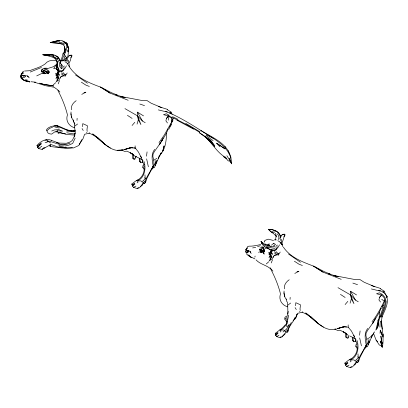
<?xml version="1.0" encoding="UTF-8"?>
<svg xmlns="http://www.w3.org/2000/svg" width="408" height="408" viewBox="0 0 408 408"><rect width="100%" height="100%" fill="white"/><g stroke="black" fill="none" stroke-linecap="round" stroke-linejoin="round"><path stroke-width="0.61" d="M168.657 120.181L168.657 115.974L166.515 118.274L165.913 120.86L167.469 122.976M381.046 321.178C382.245 329.965 384.203 338.961 382.235 347.764L381.46 343.439L381.465 339.441L380.878 336.024L381.98 346.438L380.639 345.336L379.348 345.046L376.115 340.109L373.514 333.392M259.83 250.481L259.84 249.059L260.258 250.354L260.59 250.058L260.559 250.94M270.275 255.082L270.264 256.336L270.086 255.173M57.237 76.021L57.222 77.28L57.049 76.118M64.423 51.77C64.627 49.434 65.372 46.991 63.612 44.962L59.67 43.427L50.235 42.585L59.104 40.316L62.562 40.815L67.034 43.289L68.809 48.904L67.264 61.394M261.248 251.216L260.651 250.823L261.176 251.665L260.753 249.834L261.217 249.426L261.069 250.476L261.355 250.813L261.584 249.767L262.41 250.639L264.119 254.006L262.41 250.639M270.173 257.03L270.188 256.091M57.13 77.969L57.145 77.03M132.478 153.714L132.467 158.054L134.201 159.176L134.859 159.125L135.986 156.687M345.505 333.407L345.275 336.432L346.224 337.691L347.902 338.181L349.029 335.748M57.023 61.43L56.783 69.222L58.186 70.676M159.003 142.642L164.353 134.91L171.472 122.369L171.589 117.953M378.741 320.642L378.624 325.385L376.599 329.281C378.818 321.774 380.261 314.017 383.642 306.841M20.956 75.082L21.481 73.761L21.032 75.47L21.226 76.857L22.756 77.688L24.684 77.275L25.22 76.546L25.245 75.506L22.098 75.23L21.481 73.761L23.174 72.512M283.912 236.671L285.029 234.881L284.315 234.156L282.688 234.437L281.102 235.513L281.066 236.732L280.342 237.757M68.029 57.676L68.065 56.452L69.651 55.376L71.278 55.1L71.987 55.82L70.875 57.61M282.999 331.99C285.824 330.159 288.206 327.502 289.333 324.284L287.191 326.645L286.549 326.227L286.88 319.53M287.191 321.805L286.192 321.167L284.83 319.148L284.891 317.378L286.375 316.195M144.187 167.606C144.656 173.313 141.459 178.209 136.629 180.826M357.23 346.667C357.694 352.374 354.491 357.265 349.666 359.887M260.233 251.915L260.513 252.144L260.544 251.384M41.412 143.876L37.648 147.13L37.735 145.508L41.346 142.948L37.648 147.13L38.5 148.583L42.085 149.379L49.975 144.978L50.337 144.289L58.191 147.084L66.259 147.579L59.058 146.069M142.632 182.294L144.636 183.467L145.585 182.401L145.651 181.126M355.674 361.35L357.673 362.528L358.622 361.457L358.688 360.188M245.789 252.006L245.973 249.416L247.243 247.87M295.627 305.73L295.81 302.695L300.472 304.817L300.018 308.912L300.222 310.508M82.584 126.674L82.773 123.639L87.434 125.756L86.975 129.851L87.184 131.453M246.988 252.955L248.12 252.45L248.569 250.706L246.412 250.624L245.973 249.416L247.595 251.292L246.988 252.955L246.09 252.419L245.876 251.155M77 120.334L77.132 118.294M290.042 299.39L290.175 297.356M379.909 327.196L380.317 321.224M60.818 77.26L58.91 79.876L56.11 81.901L58.42 78.234L57.339 72.328L59.078 72.277L58.752 70.936L57.059 69.584L56.646 68.763L57.309 62.348M231.509 163.827L229.551 158.595L231.509 163.827C231.984 149.848 217.388 140.689 206.785 134.293M273.855 256.321L271.947 258.937L269.147 260.962L271.463 257.295L270.382 251.389L272.121 251.333L271.794 249.992L272.86 250.41L274.666 250.124L276.445 248.9M380.052 333.361L380.276 330.154L382.515 336.166L380.276 330.154M377.92 325.528L378.318 320.178L379.715 316.18M68.462 60.221L68.35 62.434L69.273 64.459M281.505 239.282L281.387 241.49L282.31 243.52M368.404 343.765L367.634 346.545L366.68 346.958L365.231 346.361M155.361 164.71L154.591 167.484L153.637 167.897L152.189 167.3M383.143 337.13L383.423 333.938M139.929 161.823L139.811 158.37L139.929 161.823L142.458 162.619L142.55 161.16M285.212 331.311L287.018 332.413L287.951 331.337L288.063 330.082M352.966 340.884L352.849 337.431L352.966 340.884L355.276 341.726L355.424 341.338M169.988 113.745L170.121 112.307L171.171 112.149L172.1 114.373M383.071 292.327L383.158 291.363L384.209 291.205L385.371 293.99L387.309 296.795L386.519 297.565M379.103 317.572L379.695 312.069M287.941 313.895L287.742 306.576M28.014 80.952L29.901 81.931L23.542 79.861L21.252 78.433L20.4 76.724L21.032 75.47L21.282 77.637L21.226 76.857M261.768 249.237L260.748 248.926L261.712 248.477L262.849 248.773L263.451 249.436L262.675 250.639L263.456 252.578L264.053 250.9L263.93 248.839L262.609 247.003L261.273 246.998M166.653 133.013C166.158 140.775 165.776 148.772 160.191 154.816M68.335 51.515L68.559 49.715M357.673 362.528C358.887 356.046 363.615 350.86 366.2 344.933C365.267 339.497 363.788 333.081 367.751 328.445M146.523 156.172L147.069 151.883M144.636 183.467C145.85 176.99 150.572 171.799 153.163 165.872C152.225 160.441 150.746 154.025 154.709 149.384M359.56 335.228L360.106 330.944M287.018 332.413L287.339 330.592L291.276 322.412M142.239 162.67L142.933 160.441M382.515 343.888L382.78 342.042M355.276 341.726L355.97 339.502M57.12 80.391L57.304 75.036M270.157 259.447L270.269 254.597L269.03 252.215L269.086 253.98L270.473 255.214M74.424 137.057L75.062 133.079M133.023 147.818L131.366 147.711L124.476 149.512L130.657 147.711L135.191 148.119L135.114 145.829M346.611 326.915L344.403 326.767L337.518 328.573L343.694 326.767L348.228 327.18L348.157 324.885M48.256 73.817L47.884 73.669L48.215 71.696L47.838 70.508C46.553 69.442 44.656 69.544 43.228 70.278L45.191 70.426L43.228 71.206L43.763 72.41L44.447 72.461M275.731 238.44L275.986 236.977M382.174 316.424L381.47 320.484L382.276 329.047M63.408 69.839L61.623 71.063L61.149 72.191L63.556 70.288L64.153 67.544M275.16 246.728C269.999 247.187 264.614 245.315 261.064 241.444C262.681 247.523 269.132 249.594 274.666 250.124L274.186 251.251L276.599 249.349L277.195 246.605M58.512 72.185L58.752 70.936L59.823 71.354L61.623 71.063L60.328 70.819L58.619 69.544L56.783 69.222L56.646 68.763M271.555 251.241L271.794 249.992L272.605 251.002L272.86 250.41M288.247 311.411L286.977 316.516L287.038 319.469M133.186 158.63L133.855 155.53L132.814 154.693M346.224 337.691L346.892 334.591L345.856 333.754M168.111 128.785C166.449 134.635 162.328 139.526 159.35 144.779L162.593 139.449L161.716 141.051L163.2 137.858M288.655 315.068L287.441 321.269L287.512 323.524M381.036 308.392L379.277 312.467L372.392 323.835L375.748 317.985M75.302 131.881L74.434 135.981L72.384 140.347L70.543 141.816L66.422 143.29L59.185 143.091M63.786 53.525L64.439 50.546L65.581 48.894M254.878 257.111L255.107 256.061M380.486 317.067L384.254 307.3L385.387 301.64L384.05 297.58L381.679 295.04L379.552 297.33L378.95 299.916L380.511 302.037M50.077 146.477L50.363 145.289L49.975 144.978L50.077 146.477C57.446 147.273 64.943 148.961 72.415 147.676M57.431 76.153L56.044 74.919L55.988 73.154L57.227 75.536M348.075 336.763L347.902 338.181M375.845 330.108L378.318 320.178M279.852 238.966L280.291 237.16C279.648 231.514 273.457 229.072 268.413 229.281C270.407 232.325 274.487 233.152 276.073 236.487M135.191 148.119L134.125 147.89M273.054 256.688L274.533 255.275L278.567 253.291L278.001 255.53L280.225 252.057M67.264 51.949L67.774 49.929M60.012 77.632L61.491 76.214L65.53 74.231L64.959 76.469L67.182 72.996M348.228 327.18L351.421 331.015L354.414 336.743M280.306 240.455L280.602 239.338M62.995 53.703L61.022 61.057L63.526 60.272L66.733 61.088L66.494 57.701L64.199 54.453L62.995 53.703L64.25 52.489L65.203 50.352L64.464 52.79M155.208 165.796L158.309 158.681L159.044 156.045M368.251 344.857L371.351 337.737L372.081 335.106M137.062 124.108L138.312 119.83L137.578 115.903L137.471 112.149L143.524 115.882M287.951 331.337C288.66 325.941 293.342 322.539 294.923 317.597M350.1 303.17L351.349 298.885L350.62 294.964L350.508 291.21L356.567 294.943M145.585 182.401L146.844 178.526L153.938 164.832L153.77 160.201L152.873 156.59L153.061 154.148L154.423 151.526L160.579 142.82M358.622 361.457L359.887 357.587L366.981 343.893L366.807 339.257L365.91 335.651L366.098 333.209L367.46 330.587L373.621 321.881M171.472 122.369L172.288 119.651L172.054 117.983M372.04 321.703C377.359 315.047 381.149 307.255 384.999 299.798M58.39 72.124L58.752 70.936L59.568 71.946L59.823 71.354M271.249 251.782L271.794 249.992M296.223 316.96L297.014 314.517M62.169 60.506C62.72 55.58 67.259 51.683 66.412 46.563M62.852 61.149L63.072 60.532L61.399 60.868M275.89 240.21L276.109 239.593L274.436 239.929M65.056 55.998L63.526 60.272L66.494 57.701L65.311 60.547M44.63 148.145L44.916 147.354M297.095 313.981L295.611 318.653L294.709 319.082M151.939 169.34L152.816 167.51M364.976 348.401L366.088 346.214M155.637 163.924L156.264 162.251M293.041 320.938L296.019 316.858L297.656 313.324L302.093 312.298L302.338 311.651M368.674 342.98L369.306 341.312M79.325 144.31L83.018 138.735L84.614 134.268L89.056 133.238L89.301 132.595M156.458 161.741L157.039 160.216M172.39 121.564L173.038 119.876M278.353 239.608L278.955 238.027L278.368 234.804M58.211 83.88L59.522 80.509M271.254 262.936L272.564 259.565M381.123 317.256L385.009 307.52L386.233 301.782L384.958 297.442L382.413 294.454L379.415 292.827L376.559 293.745L381.679 295.04L379.552 297.33M382.097 316.889C385.019 309.351 391.389 299.559 383.811 292.607M161.17 152.862L158.309 158.681M373.794 332.913L371.351 337.737M263.68 252.741L264.455 250.915L263.93 248.839M55.952 78.627L56.625 77.051M268.989 257.688L269.668 256.107M21.813 73.664L22.496 72.078L23.654 71.201M57.686 67.259L56.967 64.122L58.619 69.544L57.686 67.259L57.518 62.883L55.641 59.022L53.249 57.462L49.796 56.207L42.891 54.743L49.404 55.085L53.015 56.36L57.349 58.609L59.706 63.434L59.685 66.31L60.389 67.626L61.47 68.442L62.205 66.8L63.087 67.121L64.352 65.974M161.216 152.811L159.217 156.386M286.783 322.748C285.671 325.834 283.468 328.506 280.592 330.098L280.969 331.306L280.123 332.025M75.174 138.103L72.685 143.392L69.278 144.993L65.438 146.023M377.777 320.897L378.318 319.755M170.309 125.256L171.284 124.608L168.723 129.423M383.79 304.766L381.766 308.484M281.622 243.117C283.438 240.618 283.397 237.405 285.029 234.881M275.053 239.843L275.507 238.91M170.661 124.425L172.666 121.105M383.699 303.486L384.443 302.012M41.968 69.125L41.723 69.61L43.855 68.289L46.328 68.131L47.491 68.575L53.366 66.728L56.187 64.678L53.708 68.59L56.901 68.503L56.523 65.668M268.377 245.392L269.224 243.734L267.342 245.106M69.079 63.041L70.303 60.675L71.109 57.227L71.987 55.82M81.881 139.551L78.785 145.508L73.486 147.941L64.515 147.88M60.282 77.882L60.741 77.025M273.09 257.371L273.778 256.086M20.4 76.724L20.93 75.771M272.819 253.659L272.34 254.516L271.58 252.175L271.59 253.674L270.31 252.363M59.782 74.598L59.303 75.46L58.538 73.114L58.548 74.613L57.268 73.302M280.73 329.215L275.227 333.382L275.777 335.289L276.695 336.62L280.067 337.742L282.27 336.768L282.79 335.835L284.769 334.453L286.054 331.5M264.063 242.276L264.726 241.092M135.313 157.223L135.869 156.254M246.993 247.733L247.676 246.575L248.487 246.304M66.468 65.77L64.571 68.952L63.837 69.289M279.505 244.831L277.613 248.013L276.874 248.35M284.682 333.56L282.27 336.768M356.832 361.544L355.256 364.502L354.195 365.165M138.037 179.709L135.471 181.167L131.799 184.028L132.488 185.987L133.538 187.369L137.241 188.624L139.597 187.711L143.55 182.509M42.57 73.389L43.059 73.547L42.962 72.405L44.273 73.868L43.748 73.058L45.451 73.578L46.782 72.66L47.884 73.669L49.016 71.946L48.588 70.406M356.592 361.565L352.634 366.767L350.278 367.685L346.581 366.43L345.53 365.048L344.842 363.089L348.509 360.223L351.074 358.77M260.513 252.144L260.483 250.996L261.181 252.572L260.88 251.736L261.905 252.379L262.721 251.542L261.676 251.139M373.233 333.877L374.615 331.852M372.254 335.447L372.902 334.555M63.612 44.962L63.939 44.513M43.87 70.324L43.228 71.206L43.763 72.41L43.258 72.191L44.181 72.945L43.748 73.058L45.977 73.068M279.755 330.067L282.433 327.95L285.325 324.829M275.777 335.289L277.981 332.418L275.599 334.035L275.777 335.289L278.042 333.321M245.973 249.416L246.978 251.032L247.595 251.292L248.569 250.706M132.488 185.987L134.783 183.151L132.248 184.712L132.488 185.987L134.89 184.069M345.53 365.048L347.825 362.212L345.29 363.768L345.53 365.048L347.932 363.13M43.059 73.547L42.927 71.482L42.376 71.859L41.657 70.783L42.621 69.6M169.274 127.056L171.284 124.608M381.913 306.602L383.52 304.643M268.954 254.72L269.734 253.807M55.911 75.659L56.692 74.746M132.08 125.486L134.798 122.318M345.122 304.546L347.835 301.374M280.067 337.742L281.224 336.416M58.431 132.631L58.063 133.034L57.543 130.769L54.891 131.815L51.627 134.115L49.654 133.839L48.047 133.039L46.833 130.8L46.665 129.397C49.235 126.281 53.479 125.868 57.248 125.582L58.104 126.337M166.515 118.274L168.637 115.979C179.474 120.457 189.771 126.184 199.691 132.406M137.241 188.624L138.46 187.323M350.278 367.685L351.502 366.384M261.905 252.379L262.721 251.542M48.215 71.696L46.813 71.742L44.844 70.972L46.334 71.772L47.884 73.669L49.592 71.951L49.016 71.946M42.085 149.379L43.799 147.665M64.342 73.246L62.042 74.746M277.384 252.302L275.079 253.807M172.288 119.651L173.476 118.504M264.537 240.975L265.373 240.21L268.275 239.175L273.538 240.496M144.932 174.777L145.253 178.74L141.969 181.907L140.913 180.871L137.557 180.897L138.021 182.141L137.119 182.835M357.969 353.833L358.295 357.796L355.006 360.968L353.955 359.933L350.6 359.958L351.064 361.197L350.156 361.896M76.174 100.694C73.18 102.694 70.727 106.019 71.369 109.788M259.993 248.079L260.534 247.605M289.211 279.755C286.217 281.75 283.769 285.075 284.407 288.844M372.234 335.391L369.944 337.401L366.807 339.257M46.833 130.8L49.577 128.398L52.576 127.153M53.249 84.859L55.738 82.686M266.286 263.92L268.78 261.747M284.83 319.148L286.304 317.863M61.292 74.118L63.464 72.619M274.329 253.174L276.507 251.675M277.389 245.035L276.124 246.182M65.53 74.231L63.255 76.133L61.542 76.48M278.567 253.291L276.298 255.194L274.579 255.541M151.062 169.799L151.919 169.091M364.104 348.86L364.961 348.146M144.085 169.274L142.846 167.596L144.417 166.352M357.122 348.33L355.883 346.652L357.061 345.719M74.853 126.077L77.591 123.991M287.895 305.133L290.629 303.047M144.371 164.638L142.815 165.791L142.846 167.596M357.02 343.985L355.853 344.852L355.883 346.652M57.349 58.609L58.13 58.033L57.502 56.37L60.292 60.828L60.802 63.352L59.772 59.558L57.502 56.37M270.723 246.264L271.386 245.789M41.856 146.202L38.5 148.583L37.001 145.401C40.627 141.219 46.145 138.072 51.734 140.367M55.794 132.166L57.732 131.34M143.376 182.774L143.794 182.483L142.214 185.441L140.627 186.441M45.451 73.578L46.782 72.66M261.533 243.856L262.385 243.311M271.799 244.683L274.038 243.27L273.651 243.658L275.482 244.3L274.293 245.749L273.176 245.902M263.247 247.498L264.272 246.855M22.588 75.669L23.531 76.056L25.245 75.506M153.77 160.201L156.901 158.34M276.695 336.62L278.98 335.274M260.743 250.665L261.069 250.476M387.003 296.973L387.309 296.795M137.557 180.897C144.707 177.643 146.304 168.269 143.999 161.461M350.6 359.958C357.75 356.704 359.346 347.33 357.036 340.517M81.768 94.37L85.889 92.188L83.921 92.636M294.811 273.431L298.931 271.249L296.958 271.697M36.705 75.893L41.942 73.374M167.856 116.183L168.637 115.979L163.516 114.684L166.377 113.766L169.376 115.393M133.538 187.369L135.992 186.094M381.679 295.04L380.894 295.244M346.581 366.43L349.029 365.15M282.106 234.993L282.958 234.549M69.069 55.932L71.278 55.1M49.404 55.085L50.521 54.524L53.647 55.575M265.027 248.661L266.694 247.865M275.446 247.87L274.518 248.294C269.438 247.697 263.634 246.468 261.064 241.444L261.9 242.276M43.529 71.981L44.074 71.742L44.615 72.037M65.295 43.462L67.034 43.289L63.362 41.58M51.699 131.05L54.371 129.938L58.691 129.555L62.643 131.172L57.543 130.769M53.412 126.302L54.983 125.863C61.373 126.862 66.632 131.529 73.353 130.973L75.521 130.132M258.524 252.322L259.881 251.812M41.473 67.463L30.243 72.043M280.311 235.804L281.102 235.513M61.47 68.442L62.337 68.126M58.895 145.263L65.306 144.82L70.033 143.101M44.957 140.306L46.558 139.816L47.19 140.857L50.684 142.994M130.657 147.711L123.859 149.726L117.213 150.307M336.896 328.782L343.694 326.767M257.535 246.58L260.396 245.744M248.844 246.167C252.827 246.304 256.632 245.478 260.528 244.555L260.63 244.81M60.965 132.269L58.063 133.034L60.634 132.931L67.096 134.477L74.996 135.13M59.104 40.316L50.235 42.585L59.568 43.151L62.45 43.911M54.983 125.863L57.248 125.582L57.921 126.424M122.364 150.078C108.513 153.337 100.863 136.853 89.056 133.238M335.963 329.006C321.887 332.857 314.007 315.976 302.093 312.298M247.549 248.319L246.488 248.543L246.794 249.115M127.786 148.425L131.366 147.711M340.231 327.604L344.403 326.767M283.387 234.33L284.315 234.156M252.644 247.921L255.694 247.36M134.314 158.88L133.396 159.049L133.09 158.126M24.521 71.023L29.575 70.722C34.833 68.575 40.484 67.356 45.089 63.964C47.741 60.435 52.81 59.593 56.875 60.919M45.11 142.673L47.114 142.361L47.19 140.857C53.331 141.734 58.828 145.457 65.306 144.82M75.194 131.504L73.369 131.789L66.514 130.963M59.384 41.473L50.235 42.585L51.469 42.524M130.167 152.618L133.855 155.53L135.318 156.32L136.277 156.239M75.118 133.768L73.241 133.875L66.723 132.768M51.653 54.274L42.891 54.743L49.48 55.906M280.592 330.098L283.672 329.965L284.611 330.954M22.465 73.165L23.771 73.119M50.521 54.524L42.891 54.743L45.344 54.958M73.353 130.973L75.184 130.932M31.085 81.738L35.669 82.202M264.053 250.9L264.455 250.915L263.456 252.578L263.451 249.436M44.421 68.641L47.435 69.156M56.472 125.491C62.398 127.031 67.371 131.371 73.792 130.774M260.88 251.736L262.222 251.899M37.735 145.508L37.001 145.401L37.648 147.13M67.509 130.162L71.216 130.805M58.283 40.382L59.415 40.581M120.421 96.39L142.382 100.572L146.89 100.48L151.169 103.224L161.823 107.681M333.464 275.451L355.424 279.633L359.933 279.541L364.211 282.285L374.865 286.742M261.513 247.396L263.196 248.074L263.874 249.359M268.546 245.371L269.872 245.631M115.704 94.773L125.139 97.65L121.594 96.813M328.741 273.834L338.176 276.711L334.637 275.874M378.619 290.333L380.659 290.766L383.581 292.516M371.392 288.951L380.46 291.164M165.582 111.272C179.851 117.035 193.178 125.547 206.178 133.89M158.35 109.89L167.418 112.108M116.734 95.09L117.881 95.339L111.343 92.636L100.898 87.21C88.281 82.697 74.832 77.061 68.105 64.683M328.629 273.895L330.919 274.4L324.38 271.697L313.936 266.271C302.629 261.951 290.287 257.586 283.29 246.983M25.485 79.698L27.55 80.162M59.211 42.136L61.674 42.718L64.714 44.038M60.823 132.794L65.662 133.936M274.492 230.494C277.955 231.183 280.832 234.437 280.704 238.048M158.411 106.519L167.617 109.426M54.8 126.934L59.155 128.076M371.448 285.58L380.654 288.487M51.658 54.366L54.59 55.141L57.788 56.651M29.901 81.931C26.795 81.166 23.317 80.82 21.211 78.076L24.271 80.56L26.964 81.442M34.318 82.192L45.446 85.68L54.096 87.251L56.891 89.23M52.3 54.748L54.091 55.279M39.586 83.15L45.053 84.798L40.112 83.273M335.468 329.225L334.846 329.032L337.416 330.398L340.216 330.245L346.81 333.866L343.205 331.679L348.361 335.381M122.426 150.169L121.808 149.971L124.379 151.343L127.179 151.184L133.773 154.811L130.682 152.929M251.981 257.479L254.837 258.866M67.544 64.036L67.096 63.888L67.203 63.556L67.544 64.036L67.167 63.235M139.811 104.02L144.503 105.616M352.849 283.081L357.541 284.677M59.277 143.269L51.418 140.377M61.072 64.76L62.439 65.239L62.108 65.846L60.593 63.393M274.008 230.372L272.345 229.77L268.413 229.281L271.886 232.366L273.222 232.927M269.923 249.558L267.969 248.436M266.475 247.253L268.734 248.095M128.173 100.271L109.982 93.07L100.552 87.098L109.982 93.07M89.327 86.43L86.017 85.185L81.365 82.181M341.21 279.332L323.019 272.131L313.589 266.159L323.019 272.131M302.369 265.491L299.054 264.246L294.408 261.237M64.801 61.654L66.973 62.878M277.843 240.71L280.015 241.939M56.564 142.433L58.9 143.341M64.25 52.489L65.203 52.862M355.399 338.762L350.003 336.07M142.361 159.701L135.318 156.32M272.151 231.509L274.487 232.509M168.081 116.27L171.656 117.79M269.035 245.58L264.817 243.877M55.61 55.937L57.13 56.595M274.161 230.79L275.283 231.331M172.569 116.683L177.99 119.304M266.133 247.381L267.51 248.064M248.6 254.883L249.834 255.505M21.252 78.433L23.516 79.596L22.705 78.866M206.458 134.783L213.399 138.363M176.888 120.176L193.708 129.183M62.801 41.55L65.912 43.202L68.809 48.904L67.391 46.94L65.912 43.202M145.207 122.726L142.428 121.023L137.578 115.903L124.945 108.61M358.244 301.787L355.465 300.084L350.62 294.964L337.987 287.671M74.638 127.77C68.942 126.24 65.341 120.666 67.458 114.888C65.265 106.024 61.664 97.4 57.319 89.347M287.681 306.831C281.984 305.301 278.378 299.722 280.495 293.944C278.271 284.871 274.502 276.099 270.091 267.842L272.932 271.09M204.933 136.318C211.619 142.55 216.021 150.919 223.589 156.198L223.737 156.728L226.491 158.284M246.412 250.624L247.595 251.292M185.762 123.374L200.058 131.886M22.098 75.23L23.531 76.056L22.71 75.138M28.58 76.678L26.734 75.608L29.248 77.857M200.925 130.545C212.333 137.588 228.092 143.397 230.954 158.146M216.587 143.152L224.92 148.859L216.587 143.152L219.815 146.722M143.881 180.984L144.937 181.642M356.923 360.04L357.974 360.697M300.466 262.288L288.527 253.99M87.429 83.227L75.49 74.934M86.465 132.437L86.899 132.712M299.503 311.498L299.936 311.773M110.405 148.063L104.535 144.294L97.206 137.154L104.428 143.932M323.447 327.119L317.572 323.35L310.243 316.215L317.016 322.565M167.382 109.696L171.171 112.149M380.419 288.757L384.209 291.205M286.39 329.975L287.339 330.592M127.434 115.337L132.105 118.412M340.476 294.397L345.142 297.473M199.339 132.651L210.707 140.179L214.266 145.279L210.421 140.831L205.112 136.471M247.936 255.316L251.292 257.448L250.665 256.632M199.288 132.682L210.421 140.831M269.933 268.285C265.634 264.874 259.774 264.073 256.005 259.835M61.848 66.943L61.001 66.336L60.741 65.29M205.984 135.42L213.129 140.663M223.737 156.728L226.619 158.926M251.292 257.448L246.514 254.036M381.694 299.243L384.509 301.43M97.395 137.501L92.692 133.895L104.876 144.356M309.458 315.802L305.73 312.956L317.001 322.631M53.015 56.36L56.982 59.522M209.763 141.209L212.568 143.825L214.792 146.594L204.841 136.522M376.115 340.109L377.68 341.726M139.893 161.624L140.949 162.782M352.93 340.685L353.986 341.843M281.143 243.739L282.214 244.968L280.24 242.612L280.138 242.949L280.209 242.296L280.582 243.097M58.267 90.178L59.889 92.029M250.798 252.246L249.655 250.93L251.165 253.475M41.652 72.094L41.657 70.783M268.943 252.583L270.07 253.934M55.901 73.527L57.028 74.873M135.226 147.966L138.383 151.96L141.377 157.682M224.742 156.427L228.133 160.88L229.388 160.976L231.05 162.282L226.863 155.729M261.064 241.444L262.16 242.949M41.529 70.635L42.376 71.859M344.842 363.089L345.29 363.768M131.799 184.028L132.248 184.712M24.761 75.801L25.22 76.546M82.054 128.546L83.242 130.504M295.096 307.601L296.279 309.565M286.248 299.447L285.024 297.412L284.289 294.775M275.227 333.382L275.599 334.035M224.936 146.395L225.879 148.058M365.854 345.494L366.68 346.958L366.654 345.081L368.256 342.271L369.021 339.436L369.046 342.414M152.816 166.439L153.637 167.897L153.617 166.025L155.219 163.21L155.978 160.38L156.009 163.358M69.054 64.908L69.538 66.586M350.508 291.21L355.465 300.084M282.091 243.969L282.509 244.708L282.627 246.565M137.471 112.149L142.428 121.023M46.813 71.742L47.884 73.669M357.689 356.699L358.295 357.796M144.651 177.638L145.253 178.74M351.349 298.885L353.96 303.654L350.62 294.964M262.609 247.003L263.196 248.074M138.312 119.83L140.923 124.598L137.578 115.903M73.782 121.446L71.987 118.351L71.395 116.239M275.522 233.249L276.445 236.788M381.46 343.439L380.195 340.996L381.98 346.438M277.052 233.743L277.491 234.768M353.802 335.228L357.087 344.23M140.76 156.167L144.049 165.169M60.292 60.828L59.772 59.558L60.593 61.817M66.728 43.075L68.712 48.516M259.855 249.242L260.258 250.354M284.723 296.698L283.835 292.791M71.681 117.642L70.798 113.73M74.353 122.502L74.904 124.149M359.672 337.946L361.401 345.816M228.235 150.751L228.964 153.02M146.63 158.885L148.364 166.755M170.121 112.307L170.447 113.419M246.09 252.419L246.304 253.205M134.773 158.799L134.859 159.125M57.156 61.389L57.518 62.883M57.038 69.079L57.63 72.354M270.06 254.556L270.346 255.765M57.018 75.495L57.304 76.709M248.35 250.971L248.503 251.736M284.203 294.331L284.024 291.016M71.165 115.27L70.987 111.955M275.808 235.039L275.986 236.002M55.534 58.426L55.641 59.022M57.875 74.873L58.217 78.627M64.551 46.736L64.964 49.506M269.566 244.729L269.714 245.861M270.494 249.875L270.672 251.415M287.671 305.995L287.543 302.624L286.457 300.772L286.319 298.952M74.633 126.934L74.506 123.563L73.42 121.712L73.277 119.891M64.918 48.511L65.02 49.562M74.7 127.515L74.98 131.162M260.753 249.834L260.85 251.119M381.47 320.912L381.74 326.028M230.729 156.391L230.806 158.095M64.439 50.546L64.469 51.801M271.223 255.841L271.254 257.683M164.031 145.967L162.807 151.047L164.031 145.967M52.612 85.746L44.574 84.482L53.785 86.032L52.612 85.746"/></g></svg>
